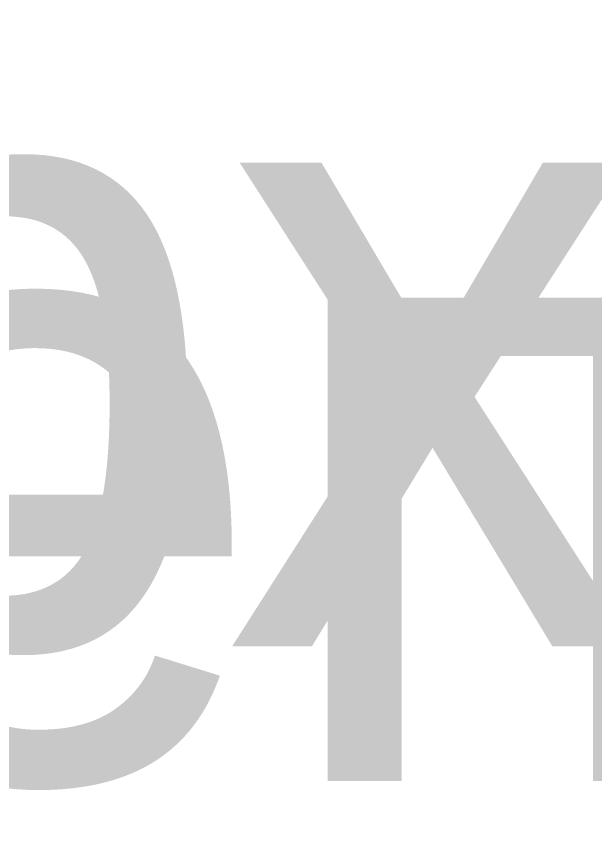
# Model space of a CAD drawing. Header units: metres. Extents: x 1563 to 4966, y -517 to 1463.
# Drawn here: x 2625.6 to 2689.8, y 758.3 to 850.3 of the extents above; entities that cross this region are included whole.
import ezdxf
from ezdxf.enums import TextEntityAlignment as Align

# ---------------------------------------------------------------- set-up
doc = ezdxf.new("R2018")
doc.units = ezdxf.units.M
doc.layers.add('Форматы', color=7, linetype='Continuous')
doc.styles.get("Standard").update_dxf_attribs({"font": 'GOST Common.ttf'})

# ---------------------------------------------------------------- blocks, each defined once
blk = doc.blocks.new('*U319')
blk.add_attdef('РАЗРАБОТАЛ', text='', height=2.5).set_placement((250.501, -264.224), align=Align.MIDDLE_LEFT)
at = {"flags": 8}
for tag, height, p in [('ДАТА', 2.5, (290.074, -264.402)), ('ЛИСТ', 3, (386.388, -271.915)), ('ЛИСТОВ', 3, (403.888, -271.915)), ('ФОРМАТ', 3, (380.972, -294.745))]:
    blk.add_attdef(tag, text='', height=height, dxfattribs=at).set_placement(p, align=Align.MIDDLE_CENTER)
blk.add_attdef('ПРОВЕРИЛ', (250.749, -270.729), '', height=2.5)
at = {"lineweight": 30, "flags": 104}
for tag, p in [('ТЕПЛОВЫЕ_СЕТИ', (330, -269.5)), ('ИМЯ_ЧЕРТЕЖА', (330, -284.5))]:
    blk.add_attdef(tag, text='', height=3, dxfattribs=at).set_placement(p, align=Align.MIDDLE_CENTER)

msp = doc.modelspace()

# ---------------------------------------------------------------- block references
at = {"layer": 'Форматы'}
ref = msp.add_blockref('*U319', (2204.0412, 1119.7546), dxfattribs=at)
lines = msp.add_mtext('Неподвижная опора Н1, Н2, Н3', dxfattribs={"layer": '0', "insert": (2534.0412, 835.2546), "char_height": 70, "attachment_point": 1})
ref.add_attrib('ИМЯ_ЧЕРТЕЖА', '', (2534.0412, 835.2546), dxfattribs={"flags": 104}).embed_mtext(lines)
lines = msp.add_mtext('Архитектурно-строительные решения', dxfattribs={"layer": '0', "insert": (2534.0412, 850.2546), "char_height": 70, "attachment_point": 1})
ref.add_attrib('ТЕПЛОВЫЕ_СЕТИ', '', (2534.0412, 850.2546), dxfattribs={"flags": 104}).embed_mtext(lines)

doc.saveas('drawing.dxf')
